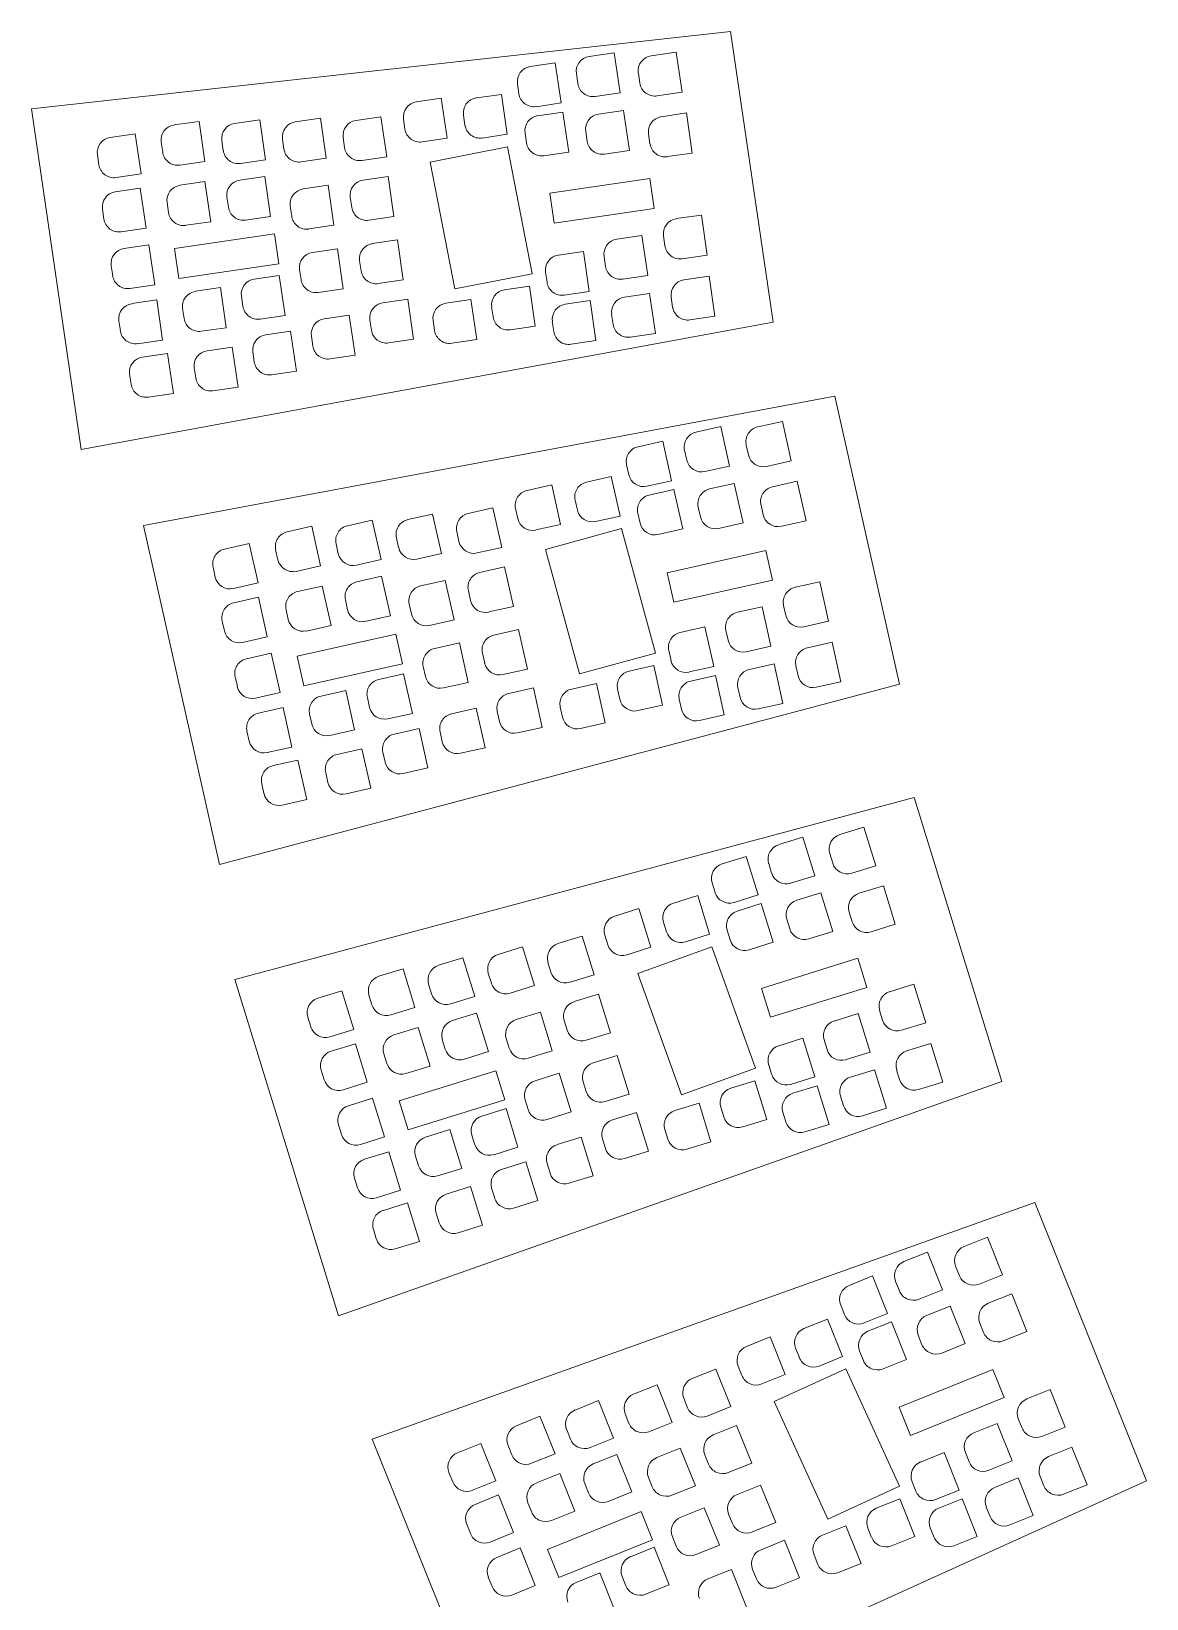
# Model space of a CAD drawing. Header units: millimetres. Extents: x -516 to 436, y -130 to 992.
# Drawn here: x -505.7 to -395.4, y 184.2 to 339.1 of the extents above; entities that cross this region are included whole.
import ezdxf

# ---------------------------------------------------------------- set-up
doc = ezdxf.new("R2010")
doc.units = ezdxf.units.MM

msp = doc.modelspace()

# ---------------------------------------------------------------- linework, layer by layer
at = {"color": 7, "linetype": 'Continuous', "lineweight": 15}
for p, q in [((-505.72, 331.47), (-436.59, 339.13)), ((-436.59, 339.13), (-432.37, 310.37)), ((-450.55, 336.65), (-448.08, 337.01)), ((-448.08, 337.01), (-447.5, 333.06)), ((-444.43, 336.71), (-441.95, 337.07)), ((-441.95, 337.07), (-441.37, 333.11)), ((-456.38, 335.64), (-453.91, 336)), ((-453.91, 336), (-453.33, 332.05)), ((-451.67, 333.96), (-451.82, 334.95)), ((-445.55, 334.02), (-445.69, 335.01)), ((-457.5, 332.95), (-457.65, 333.94)), ((-467.65, 332.15), (-465.18, 332.52)), ((-465.18, 332.52), (-464.59, 328.56)), ((-461.71, 332.54), (-459.24, 332.9)), ((-459.24, 332.9), (-458.66, 328.95)), ((-453.33, 332.05), (-455.8, 331.68)), ((-447.5, 333.06), (-449.97, 332.69)), ((-441.37, 333.11), (-443.85, 332.75)), ((-500.78, 297.78), (-505.72, 331.47)), ((-491.61, 329.87), (-489.14, 330.23)), ((-489.14, 330.23), (-488.56, 326.27)), ((-485.62, 330.02), (-483.14, 330.38)), ((-483.14, 330.38), (-482.56, 326.43)), ((-479.62, 330.17), (-477.14, 330.54)), ((-477.14, 330.54), (-476.56, 326.58)), ((-473.62, 330.33), (-471.15, 330.69)), ((-471.15, 330.69), (-470.57, 326.73)), ((-468.77, 329.46), (-468.91, 330.45)), ((-462.84, 329.85), (-462.98, 330.84)), ((-455.63, 330.79), (-453.15, 331.15)), ((-453.15, 331.15), (-452.57, 327.2)), ((-449.63, 330.94), (-447.15, 331.31)), ((-447.15, 331.31), (-446.57, 327.35)), ((-443.42, 330.69), (-440.94, 331.06)), ((-440.94, 331.06), (-440.36, 327.1)), ((-497.92, 328.63), (-495.45, 329)), ((-495.45, 329), (-494.87, 325.04)), ((-474.74, 327.64), (-474.89, 328.63)), ((-464.59, 328.56), (-467.07, 328.2)), ((-458.66, 328.95), (-461.13, 328.58)), ((-456.75, 328.1), (-456.89, 329.09)), ((-450.75, 328.25), (-450.89, 329.24)), ((-444.54, 328), (-444.68, 328.99)), ((-492.73, 327.17), (-492.88, 328.16)), ((-486.74, 327.33), (-486.88, 328.32)), ((-480.74, 327.48), (-480.88, 328.47)), ((-466.28, 326.21), (-458.64, 327.7)), ((-458.64, 327.7), (-456.19, 315.17)), ((-452.57, 327.2), (-455.04, 326.83)), ((-446.57, 327.35), (-449.05, 326.99)), ((-440.36, 327.1), (-442.84, 326.74)), ((-499.04, 325.94), (-499.19, 326.93)), ((-488.56, 326.27), (-491.03, 325.91)), ((-482.56, 326.43), (-485.04, 326.06)), ((-476.56, 326.58), (-479.04, 326.22)), ((-470.57, 326.73), (-473.04, 326.37)), ((-463.83, 313.68), (-466.28, 326.21)), ((-494.87, 325.04), (-497.34, 324.68)), ((-491.03, 323.91), (-488.56, 324.27)), ((-488.56, 324.27), (-487.98, 320.31)), ((-485.11, 324.42), (-482.64, 324.78)), ((-482.64, 324.78), (-482.06, 320.82)), ((-478.85, 323.55), (-476.38, 323.91)), ((-476.38, 323.91), (-475.8, 319.95)), ((-472.92, 324.42), (-470.44, 324.78)), ((-470.44, 324.78), (-469.86, 320.82)), ((-454.45, 323.14), (-444.56, 324.59)), ((-444.56, 324.59), (-444.12, 321.63)), ((-497.42, 323.26), (-494.95, 323.63)), ((-494.95, 323.63), (-494.37, 319.67)), ((-486.23, 321.73), (-486.38, 322.72)), ((-474.04, 321.73), (-474.18, 322.71)), ((-454.02, 320.17), (-454.45, 323.14)), ((-498.54, 320.57), (-498.69, 321.56)), ((-492.15, 321.21), (-492.3, 322.2)), ((-482.06, 320.82), (-484.53, 320.46)), ((-479.97, 320.85), (-480.12, 321.84)), ((-469.86, 320.82), (-472.34, 320.46)), ((-444.12, 321.63), (-454.02, 320.17)), ((-441.94, 320.61), (-439.46, 320.97)), ((-439.46, 320.97), (-438.88, 317.01)), ((-494.37, 319.67), (-496.84, 319.31)), ((-487.98, 320.31), (-490.45, 319.95)), ((-475.8, 319.95), (-478.27, 319.59)), ((-496.56, 317.66), (-494.09, 318.03)), ((-494.09, 318.03), (-493.51, 314.07)), ((-491.57, 317.66), (-481.68, 319.12)), ((-481.68, 319.12), (-481.24, 316.15)), ((-472, 318.14), (-469.52, 318.51)), ((-469.52, 318.51), (-468.94, 314.55)), ((-447.81, 318.58), (-445.34, 318.95)), ((-445.34, 318.95), (-444.76, 314.99)), ((-443.06, 317.92), (-443.2, 318.91)), ((-491.13, 314.7), (-491.57, 317.66)), ((-481.24, 316.15), (-491.13, 314.7)), ((-477.93, 317.27), (-475.46, 317.64)), ((-475.46, 317.64), (-474.88, 313.68)), ((-473.12, 315.45), (-473.26, 316.44)), ((-453.6, 317.01), (-451.13, 317.37)), ((-451.13, 317.37), (-450.55, 313.41)), ((-448.93, 315.89), (-449.08, 316.88)), ((-438.88, 317.01), (-441.36, 316.65)), ((-497.68, 314.97), (-497.83, 315.96)), ((-483.68, 314.64), (-481.2, 315)), ((-481.2, 315), (-480.62, 311.04)), ((-479.05, 314.58), (-479.2, 315.57)), ((-456.19, 315.17), (-463.83, 313.68)), ((-454.72, 314.32), (-454.87, 315.31)), ((-444.76, 314.99), (-447.23, 314.63)), ((-441.18, 314.56), (-438.7, 314.92)), ((-438.7, 314.92), (-438.12, 310.96)), ((-493.51, 314.07), (-495.98, 313.71)), ((-489.5, 313.43), (-487.02, 313.79)), ((-487.02, 313.79), (-486.44, 309.83)), ((-474.88, 313.68), (-477.35, 313.32)), ((-468.94, 314.55), (-471.41, 314.19)), ((-458.93, 313.58), (-456.46, 313.95)), ((-456.46, 313.95), (-455.88, 309.99)), ((-450.55, 313.41), (-453.02, 313.05)), ((-447.06, 312.85), (-444.59, 313.21)), ((-444.59, 313.21), (-444.01, 309.26)), ((-495.8, 312.21), (-493.32, 312.57)), ((-493.32, 312.57), (-492.74, 308.61)), ((-490.62, 310.74), (-490.76, 311.73)), ((-484.8, 311.95), (-484.94, 312.94)), ((-470.97, 312.28), (-468.5, 312.64)), ((-468.5, 312.64), (-467.92, 308.69)), ((-464.73, 312.25), (-462.25, 312.61)), ((-462.25, 312.61), (-461.67, 308.65)), ((-460.05, 310.89), (-460.2, 311.88)), ((-452.93, 312.15), (-450.46, 312.51)), ((-450.46, 312.51), (-449.88, 308.55)), ((-442.3, 311.87), (-442.44, 312.86)), ((-432.37, 310.37), (-500.78, 297.78)), ((-496.92, 309.52), (-497.06, 310.51)), ((-480.62, 311.04), (-483.1, 310.68)), ((-476.76, 310.7), (-474.29, 311.07)), ((-474.29, 311.07), (-473.71, 307.11)), ((-472.09, 309.59), (-472.24, 310.58)), ((-465.85, 309.55), (-465.99, 310.54)), ((-455.88, 309.99), (-458.35, 309.62)), ((-454.05, 309.45), (-454.2, 310.44)), ((-448.18, 310.16), (-448.33, 311.15)), ((-438.12, 310.96), (-440.59, 310.6)), ((-492.74, 308.61), (-495.22, 308.25)), ((-486.44, 309.83), (-488.92, 309.47)), ((-482.55, 309.13), (-480.08, 309.49)), ((-480.08, 309.49), (-479.5, 305.53)), ((-477.88, 308.01), (-478.03, 309)), ((-467.92, 308.69), (-470.39, 308.32)), ((-461.67, 308.65), (-464.15, 308.29)), ((-449.88, 308.55), (-452.35, 308.19)), ((-444.01, 309.26), (-446.48, 308.89)), ((-494.73, 306.92), (-492.26, 307.28)), ((-492.26, 307.28), (-491.68, 303.33)), ((-488.34, 307.55), (-485.87, 307.92)), ((-485.87, 307.92), (-485.28, 303.96)), ((-483.67, 306.44), (-483.82, 307.43)), ((-473.71, 307.11), (-476.18, 306.75)), ((-489.46, 304.86), (-489.61, 305.85)), ((-479.5, 305.53), (-481.97, 305.17)), ((-495.86, 304.23), (-496, 305.22)), ((-485.28, 303.96), (-487.76, 303.6)), ((-494.63, 290.27), (-426.25, 303.05)), ((-491.68, 303.33), (-494.15, 302.96)), ((-426.25, 303.05), (-419.85, 274.57)), ((-439.99, 299.51), (-437.55, 300.05)), ((-437.55, 300.05), (-436.67, 296.15)), ((-433.88, 300.02), (-431.44, 300.57)), ((-431.44, 300.57), (-430.57, 296.67)), ((-445.72, 298.06), (-443.28, 298.61)), ((-443.28, 298.61), (-442.41, 294.7)), ((-440.9, 296.74), (-441.12, 297.71)), ((-434.8, 297.26), (-435.02, 298.23)), ((-446.64, 295.29), (-446.86, 296.27)), ((-436.67, 296.15), (-439.11, 295.6)), ((-430.57, 296.67), (-433.01, 296.12)), ((-450.81, 294.56), (-448.37, 295.11)), ((-448.37, 295.11), (-447.49, 291.21)), ((-442.41, 294.7), (-444.85, 294.16)), ((-438.64, 293.89), (-436.2, 294.43)), ((-436.2, 294.43), (-435.32, 290.53)), ((-432.42, 294.1), (-429.99, 294.65)), ((-429.99, 294.65), (-429.11, 290.75)), ((-456.7, 293.73), (-454.26, 294.28)), ((-454.26, 294.28), (-453.38, 290.38)), ((-444.61, 293.28), (-442.17, 293.83)), ((-442.17, 293.83), (-441.29, 289.93)), ((-468.48, 290.86), (-466.04, 291.4)), ((-466.04, 291.4), (-465.17, 287.5)), ((-462.51, 291.46), (-460.07, 292.01)), ((-460.07, 292.01), (-459.2, 288.11)), ((-457.61, 290.97), (-457.83, 291.94)), ((-451.72, 291.8), (-451.94, 292.77)), ((-445.52, 290.51), (-445.74, 291.49)), ((-439.55, 291.12), (-439.77, 292.09)), ((-433.34, 291.33), (-433.56, 292.31)), ((-487.1, 256.76), (-494.63, 290.27)), ((-480.42, 289.64), (-477.98, 290.19)), ((-477.98, 290.19), (-477.11, 286.29)), ((-474.45, 290.25), (-472.01, 290.8)), ((-472.01, 290.8), (-471.14, 286.9)), ((-453.38, 290.38), (-455.82, 289.83)), ((-454.88, 287.91), (-447.37, 289.97)), ((-447.49, 291.21), (-449.93, 290.66)), ((-447.37, 289.97), (-443.99, 277.66)), ((-441.29, 289.93), (-443.73, 289.38)), ((-435.32, 290.53), (-437.76, 289.98)), ((-429.11, 290.75), (-431.55, 290.2)), ((-486.62, 287.94), (-484.18, 288.49)), ((-484.18, 288.49), (-483.3, 284.59)), ((-475.37, 287.48), (-475.59, 288.46)), ((-469.4, 288.09), (-469.62, 289.06)), ((-463.43, 288.69), (-463.65, 289.67)), ((-481.34, 286.88), (-481.56, 287.85)), ((-471.14, 286.9), (-473.57, 286.35)), ((-465.17, 287.5), (-467.61, 286.95)), ((-459.2, 288.11), (-461.64, 287.56)), ((-451.5, 275.6), (-454.88, 287.91)), ((-442.83, 285.6), (-433.08, 287.81)), ((-433.08, 287.81), (-432.42, 284.88)), ((-487.53, 285.17), (-487.75, 286.15)), ((-477.11, 286.29), (-479.54, 285.74)), ((-473.53, 284.7), (-471.09, 285.25)), ((-471.09, 285.25), (-470.21, 281.35)), ((-461.37, 285.62), (-458.93, 286.17)), ((-458.93, 286.17), (-458.05, 282.27)), ((-442.17, 282.68), (-442.83, 285.6)), ((-483.3, 284.59), (-485.74, 284.04)), ((-479.39, 283.74), (-476.95, 284.29)), ((-476.95, 284.29), (-476.08, 280.39)), ((-467.22, 284.3), (-464.78, 284.85)), ((-464.78, 284.85), (-463.9, 280.95)), ((-462.28, 282.85), (-462.5, 283.83)), ((-432.42, 284.88), (-442.17, 282.68)), ((-430.19, 284.16), (-427.75, 284.71)), ((-427.75, 284.71), (-426.87, 280.8)), ((-485.71, 282.62), (-483.27, 283.17)), ((-483.27, 283.17), (-482.4, 279.27)), ((-474.44, 281.94), (-474.66, 282.91)), ((-468.14, 281.54), (-468.35, 282.51)), ((-458.05, 282.27), (-460.49, 281.72)), ((-435.9, 281.7), (-433.46, 282.24)), ((-433.46, 282.24), (-432.58, 278.34)), ((-431.1, 281.39), (-431.32, 282.37)), ((-486.63, 279.85), (-486.85, 280.83)), ((-480.31, 280.98), (-480.53, 281.95)), ((-470.21, 281.35), (-472.65, 280.8)), ((-463.9, 280.95), (-466.34, 280.4)), ((-426.87, 280.8), (-429.31, 280.26)), ((-482.4, 279.27), (-484.84, 278.72)), ((-479.43, 277.34), (-469.67, 279.54)), ((-476.08, 280.39), (-478.52, 279.84)), ((-469.67, 279.54), (-469.01, 276.61)), ((-459.98, 279.44), (-457.54, 279.98)), ((-457.54, 279.98), (-456.66, 276.08)), ((-441.55, 279.69), (-439.11, 280.24)), ((-439.11, 280.24), (-438.23, 276.33)), ((-436.81, 278.93), (-437.03, 279.9)), ((-484.43, 277.1), (-482, 277.65)), ((-482, 277.65), (-481.12, 273.75)), ((-465.83, 278.12), (-463.39, 278.67)), ((-463.39, 278.67), (-462.51, 274.76)), ((-460.89, 276.67), (-461.11, 277.64)), ((-443.99, 277.66), (-451.5, 275.6)), ((-442.46, 276.92), (-442.68, 277.9)), ((-432.58, 278.34), (-435.02, 277.79)), ((-428.97, 278.18), (-426.53, 278.73)), ((-426.53, 278.73), (-425.66, 274.83)), ((-478.76, 274.41), (-479.43, 277.34)), ((-469.01, 276.61), (-478.76, 274.41)), ((-466.74, 275.35), (-466.96, 276.33)), ((-456.66, 276.08), (-459.1, 275.53)), ((-446.61, 275.87), (-444.17, 276.42)), ((-444.17, 276.42), (-443.29, 272.52)), ((-438.23, 276.33), (-440.67, 275.79)), ((-434.71, 276.04), (-432.27, 276.58)), ((-432.27, 276.58), (-431.4, 272.68)), ((-429.89, 275.41), (-430.11, 276.39)), ((-419.85, 274.57), (-487.1, 256.76)), ((-485.35, 274.34), (-485.57, 275.31)), ((-471.36, 275.06), (-468.92, 275.61)), ((-468.92, 275.61), (-468.04, 271.7)), ((-462.51, 274.76), (-464.95, 274.22)), ((-452.28, 274.1), (-449.84, 274.65)), ((-449.84, 274.65), (-448.97, 270.75)), ((-440.51, 274.89), (-438.07, 275.44)), ((-438.07, 275.44), (-437.2, 271.54)), ((-425.66, 274.83), (-428.1, 274.28)), ((-481.12, 273.75), (-483.56, 273.2)), ((-477.07, 273.41), (-474.63, 273.96)), ((-474.63, 273.96), (-473.75, 270.06)), ((-472.27, 272.29), (-472.49, 273.27)), ((-458.51, 273.66), (-456.07, 274.21)), ((-456.07, 274.21), (-455.2, 270.31)), ((-447.52, 273.1), (-447.74, 274.08)), ((-441.43, 272.12), (-441.65, 273.1)), ((-435.63, 273.27), (-435.85, 274.24)), ((-483.26, 271.72), (-480.82, 272.27)), ((-480.82, 272.27), (-479.95, 268.37)), ((-477.99, 270.65), (-478.21, 271.62)), ((-468.04, 271.7), (-470.48, 271.16)), ((-464.17, 271.66), (-461.73, 272.21)), ((-461.73, 272.21), (-460.85, 268.3)), ((-459.43, 270.9), (-459.65, 271.87)), ((-453.2, 271.33), (-453.42, 272.31)), ((-443.29, 272.52), (-445.73, 271.97)), ((-437.2, 271.54), (-439.64, 270.99)), ((-431.4, 272.68), (-433.83, 272.13)), ((-484.18, 268.95), (-484.4, 269.93)), ((-473.75, 270.06), (-476.19, 269.51)), ((-469.82, 269.65), (-467.38, 270.2)), ((-467.38, 270.2), (-466.5, 266.3)), ((-465.08, 268.89), (-465.3, 269.86)), ((-455.2, 270.31), (-457.63, 269.76)), ((-448.97, 270.75), (-451.41, 270.2)), ((-479.95, 268.37), (-482.39, 267.82)), ((-475.47, 267.64), (-473.04, 268.19)), ((-473.04, 268.19), (-472.16, 264.29)), ((-460.85, 268.3), (-463.29, 267.75)), ((-481.8, 266.53), (-479.36, 267.08)), ((-479.36, 267.08), (-478.49, 263.18)), ((-470.74, 266.88), (-470.95, 267.86)), ((-476.39, 264.87), (-476.61, 265.85)), ((-466.5, 266.3), (-468.94, 265.75)), ((-482.72, 263.76), (-482.94, 264.74)), ((-472.16, 264.29), (-474.6, 263.74)), ((-485.61, 245.37), (-418.41, 263.38)), ((-478.49, 263.18), (-480.93, 262.63)), ((-418.41, 263.38), (-409.74, 235.3)), ((-425.77, 259.71), (-423.38, 260.45)), ((-423.38, 260.45), (-422.2, 256.63)), ((-431.81, 258.72), (-429.42, 259.46)), ((-429.42, 259.46), (-428.24, 255.63)), ((-437.41, 256.82), (-435.03, 257.56)), ((-435.03, 257.56), (-433.84, 253.74)), ((-426.46, 256.88), (-426.76, 257.84)), ((-432.51, 255.89), (-432.8, 256.84)), ((-422.2, 256.63), (-424.58, 255.89)), ((-438.11, 253.99), (-438.4, 254.95)), ((-428.24, 255.63), (-430.63, 254.9)), ((-423.85, 253.92), (-421.46, 254.66)), ((-421.46, 254.66), (-420.28, 250.84)), ((-442.21, 252.94), (-439.82, 253.68)), ((-439.82, 253.68), (-438.64, 249.86)), ((-433.84, 253.74), (-436.23, 253)), ((-435.92, 252.15), (-433.54, 252.89)), ((-433.54, 252.89), (-432.36, 249.06)), ((-430.02, 253.22), (-427.63, 253.96)), ((-427.63, 253.96), (-426.45, 250.14)), ((-448.01, 251.65), (-445.63, 252.39)), ((-445.63, 252.39), (-444.45, 248.57)), ((-442.91, 250.11), (-443.2, 251.07)), ((-430.72, 250.39), (-431.01, 251.34)), ((-424.54, 251.09), (-424.84, 252.05)), ((-453.64, 248.93), (-451.25, 249.67)), ((-451.25, 249.67), (-450.07, 245.85)), ((-448.71, 248.82), (-449.01, 249.78)), ((-438.64, 249.86), (-441.03, 249.12)), ((-436.62, 249.32), (-436.92, 250.27)), ((-426.45, 250.14), (-428.84, 249.4)), ((-420.28, 250.84), (-422.67, 250.1)), ((-459.54, 247.86), (-457.15, 248.6)), ((-457.15, 248.6), (-455.97, 244.78)), ((-444.45, 248.57), (-446.83, 247.83)), ((-445.75, 245.99), (-438.43, 248.63)), ((-438.43, 248.63), (-434.09, 236.63)), ((-432.36, 249.06), (-434.74, 248.33)), ((-471.35, 245.71), (-468.96, 246.45)), ((-468.96, 246.45), (-467.78, 242.63)), ((-465.44, 246.79), (-463.05, 247.53)), ((-463.05, 247.53), (-461.87, 243.7)), ((-454.33, 246.1), (-454.63, 247.06)), ((-433.52, 244.51), (-423.97, 247.48)), ((-423.97, 247.48), (-423.08, 244.61)), ((-475.34, 212.13), (-485.61, 245.37)), ((-466.14, 243.96), (-466.43, 244.91)), ((-460.23, 245.03), (-460.53, 245.98)), ((-450.07, 245.85), (-452.45, 245.11)), ((-441.41, 233.98), (-445.75, 245.99)), ((-420.84, 244.18), (-418.45, 244.92)), ((-418.45, 244.92), (-417.27, 241.1)), ((-477.39, 243.53), (-475, 244.27)), ((-475, 244.27), (-473.82, 240.45)), ((-472.04, 242.88), (-472.34, 243.84)), ((-461.87, 243.7), (-464.26, 242.97)), ((-455.97, 244.78), (-458.36, 244.04)), ((-452.03, 243.2), (-449.64, 243.94)), ((-449.64, 243.94), (-448.46, 240.11)), ((-432.63, 241.65), (-433.52, 244.51)), ((-423.08, 244.61), (-432.63, 241.65)), ((-467.78, 242.63), (-470.16, 241.89)), ((-464.09, 241.33), (-461.7, 242.07)), ((-461.7, 242.07), (-460.52, 238.25)), ((-457.77, 241.43), (-455.38, 242.16)), ((-455.38, 242.16), (-454.2, 238.34)), ((-426.33, 241.28), (-423.94, 242.02)), ((-423.94, 242.02), (-422.76, 238.2)), ((-421.53, 241.35), (-421.83, 242.31)), ((-478.08, 240.7), (-478.38, 241.65)), ((-473.82, 240.45), (-476.21, 239.71)), ((-469.86, 239.91), (-467.47, 240.65)), ((-467.47, 240.65), (-466.29, 236.83)), ((-452.73, 240.37), (-453.02, 241.32)), ((-417.27, 241.1), (-419.66, 240.36)), ((-476.07, 238.3), (-473.68, 239.04)), ((-473.68, 239.04), (-472.5, 235.22)), ((-464.78, 238.5), (-465.08, 239.45)), ((-458.46, 238.59), (-458.76, 239.55)), ((-448.46, 240.11), (-450.85, 239.38)), ((-431.81, 238.84), (-429.42, 239.58)), ((-429.42, 239.58), (-428.24, 235.75)), ((-427.03, 238.45), (-427.32, 239.41)), ((-419.16, 238.32), (-416.77, 239.06)), ((-416.77, 239.06), (-415.59, 235.24)), ((-470.55, 237.08), (-470.85, 238.04)), ((-460.52, 238.25), (-462.9, 237.51)), ((-454.2, 238.34), (-456.59, 237.6)), ((-450.16, 237.14), (-447.77, 237.88)), ((-447.77, 237.88), (-446.59, 234.06)), ((-422.76, 238.2), (-425.15, 237.46)), ((-476.77, 235.47), (-477.06, 236.42)), ((-469.35, 233.39), (-459.8, 236.35)), ((-466.29, 236.83), (-468.68, 236.09)), ((-459.8, 236.35), (-458.91, 233.49)), ((-455.89, 235.37), (-453.51, 236.11)), ((-453.51, 236.11), (-452.33, 232.29)), ((-434.09, 236.63), (-441.41, 233.98)), ((-432.51, 236.01), (-432.8, 236.96)), ((-428.24, 235.75), (-430.63, 235.02)), ((-424.71, 235.73), (-422.32, 236.47)), ((-422.32, 236.47), (-421.14, 232.65)), ((-419.85, 235.49), (-420.15, 236.45)), ((-409.74, 235.3), (-475.34, 212.13)), ((-472.5, 235.22), (-474.89, 234.48)), ((-450.86, 234.31), (-451.15, 235.26)), ((-446.59, 234.06), (-448.98, 233.32)), ((-436.55, 234.64), (-434.17, 235.37)), ((-434.17, 235.37), (-432.98, 231.55)), ((-430.4, 234.14), (-428.02, 234.87)), ((-428.02, 234.87), (-426.83, 231.05)), ((-415.59, 235.24), (-417.98, 234.5)), ((-474.36, 232.9), (-471.97, 233.64)), ((-471.97, 233.64), (-470.79, 229.82)), ((-468.46, 230.52), (-469.35, 233.39)), ((-458.91, 233.49), (-468.46, 230.52)), ((-461.17, 231.88), (-458.78, 232.62)), ((-458.78, 232.62), (-457.6, 228.8)), ((-456.59, 232.54), (-456.88, 233.49)), ((-442.07, 232.43), (-439.69, 233.16)), ((-439.69, 233.16), (-438.51, 229.34)), ((-437.25, 231.8), (-437.54, 232.76)), ((-425.4, 232.9), (-425.7, 233.86)), ((-421.14, 232.65), (-423.53, 231.91)), ((-475.06, 230.07), (-475.35, 231.02)), ((-452.33, 232.29), (-454.71, 231.55)), ((-448.25, 231.5), (-445.86, 232.24)), ((-445.86, 232.24), (-444.68, 228.42)), ((-432.98, 231.55), (-435.37, 230.81)), ((-431.1, 231.3), (-431.39, 232.26)), ((-426.83, 231.05), (-429.22, 230.31)), ((-470.79, 229.82), (-473.18, 229.08)), ((-466.73, 229.8), (-464.34, 230.54)), ((-464.34, 230.54), (-463.16, 226.71)), ((-461.86, 229.05), (-462.16, 230.01)), ((-453.73, 229.06), (-451.34, 229.8)), ((-451.34, 229.8), (-450.16, 225.97)), ((-448.95, 228.67), (-449.24, 229.63)), ((-442.77, 229.6), (-443.07, 230.55)), ((-438.51, 229.34), (-440.89, 228.6)), ((-472.77, 227.63), (-470.38, 228.36)), ((-470.38, 228.36), (-469.2, 224.54)), ((-467.43, 226.97), (-467.72, 227.92)), ((-457.6, 228.8), (-459.99, 228.06)), ((-444.68, 228.42), (-447.07, 227.68)), ((-463.16, 226.71), (-465.55, 225.98)), ((-459.21, 226.61), (-456.82, 227.35)), ((-456.82, 227.35), (-455.64, 223.53)), ((-454.42, 226.23), (-454.72, 227.18)), ((-473.47, 224.79), (-473.76, 225.75)), ((-464.69, 224.17), (-462.3, 224.91)), ((-462.3, 224.91), (-461.12, 221.08)), ((-459.9, 223.78), (-460.2, 224.74)), ((-450.16, 225.97), (-452.55, 225.24)), ((-472.02, 199.95), (-406.49, 223.33)), ((-469.2, 224.54), (-471.59, 223.8)), ((-470.91, 222.56), (-468.52, 223.3)), ((-468.52, 223.3), (-467.34, 219.48)), ((-455.64, 223.53), (-458.03, 222.79)), ((-406.49, 223.33), (-395.42, 195.81)), ((-465.38, 221.34), (-465.68, 222.29)), ((-471.61, 219.73), (-471.9, 220.69)), ((-461.12, 221.08), (-463.51, 220.35)), ((-467.34, 219.48), (-469.73, 218.74)), ((-413.48, 218.98), (-411.16, 219.92)), ((-411.16, 219.92), (-409.67, 216.2)), ((-419.42, 217.49), (-417.1, 218.42)), ((-417.1, 218.42), (-415.61, 214.71)), ((-413.94, 216.1), (-414.31, 217.03)), ((-424.85, 215.14), (-422.53, 216.07)), ((-422.53, 216.07), (-421.04, 212.36)), ((-419.88, 214.61), (-420.25, 215.54)), ((-409.67, 216.2), (-411.99, 215.27)), ((-415.61, 214.71), (-417.93, 213.78)), ((-411.09, 213.37), (-408.77, 214.3)), ((-408.77, 214.3), (-407.28, 210.59)), ((-425.31, 212.26), (-425.68, 213.19)), ((-421.04, 212.36), (-423.36, 211.43)), ((-417.18, 212.16), (-414.86, 213.09)), ((-414.86, 213.09), (-413.37, 209.38)), ((-429.31, 210.88), (-426.99, 211.81)), ((-426.99, 211.81), (-425.5, 208.1)), ((-422.98, 210.6), (-420.66, 211.54)), ((-420.66, 211.54), (-419.17, 207.83)), ((-411.55, 210.49), (-411.92, 211.42)), ((-434.99, 209.11), (-432.67, 210.04)), ((-432.67, 210.04), (-431.17, 206.33)), ((-417.64, 209.28), (-418.02, 210.21)), ((-413.37, 209.38), (-415.69, 208.45)), ((-407.28, 210.59), (-409.6, 209.66)), ((-429.77, 208), (-430.14, 208.92)), ((-425.5, 208.1), (-427.82, 207.16)), ((-423.44, 207.72), (-423.81, 208.65)), ((-419.17, 207.83), (-421.49, 206.89)), ((-440.36, 205.93), (-438.04, 206.87)), ((-438.04, 206.87), (-436.55, 203.16)), ((-435.45, 206.23), (-435.82, 207.16)), ((-431.17, 206.33), (-433.49, 205.4)), ((-432.26, 203.65), (-425.18, 206.9)), ((-425.18, 206.9), (-419.86, 195.29)), ((-419.91, 203.09), (-410.63, 206.84)), ((-410.63, 206.84), (-409.51, 204.05)), ((-446.16, 204.38), (-443.84, 205.31)), ((-443.84, 205.31), (-442.35, 201.6)), ((-407.28, 203.92), (-404.97, 204.85)), ((-404.97, 204.85), (-403.47, 201.14)), ((-451.95, 202.82), (-449.63, 203.75)), ((-449.63, 203.75), (-448.14, 200.04)), ((-440.82, 203.05), (-441.19, 203.98)), ((-436.55, 203.16), (-438.87, 202.22)), ((-426.94, 192.04), (-432.26, 203.65)), ((-418.78, 200.31), (-419.91, 203.09)), ((-409.51, 204.05), (-418.78, 200.31)), ((-457.75, 201.26), (-455.43, 202.2)), ((-455.43, 202.2), (-453.93, 198.49)), ((-446.62, 201.5), (-446.99, 202.43)), ((-442.35, 201.6), (-444.66, 200.67)), ((-412.52, 200.57), (-410.2, 201.5)), ((-410.2, 201.5), (-408.71, 197.79)), ((-407.74, 201.04), (-408.12, 201.96)), ((-458.81, 167.12), (-472.02, 199.95)), ((-452.41, 199.94), (-452.78, 200.87)), ((-448.14, 200.04), (-450.46, 199.11)), ((-438.29, 200.35), (-435.97, 201.29)), ((-435.97, 201.29), (-434.48, 197.57)), ((-403.47, 201.14), (-405.79, 200.2)), ((-463.59, 198.59), (-461.27, 199.52)), ((-461.27, 199.52), (-459.78, 195.81)), ((-458.2, 198.38), (-458.58, 199.31)), ((-453.93, 198.49), (-456.25, 197.55)), ((-450.15, 197.49), (-447.83, 198.43)), ((-447.83, 198.43), (-446.34, 194.72)), ((-443.86, 198.11), (-441.54, 199.05)), ((-441.54, 199.05), (-440.05, 195.33)), ((-438.75, 197.47), (-439.12, 198.4)), ((-417.78, 197.68), (-415.46, 198.61)), ((-415.46, 198.61), (-413.97, 194.9)), ((-412.98, 197.69), (-413.35, 198.62)), ((-405.12, 198.21), (-402.81, 199.15)), ((-402.81, 199.15), (-401.31, 195.43)), ((-434.48, 197.57), (-436.8, 196.64)), ((-408.71, 197.79), (-411.03, 196.86)), ((-464.05, 195.71), (-464.42, 196.64)), ((-459.78, 195.81), (-462.09, 194.88)), ((-395.42, 195.81), (-458.81, 167.12)), ((-455.78, 195.61), (-453.46, 196.54)), ((-453.46, 196.54), (-451.97, 192.83)), ((-450.61, 194.62), (-450.98, 195.54)), ((-444.32, 195.23), (-444.69, 196.16)), ((-440.05, 195.33), (-442.37, 194.4)), ((-435.93, 194.47), (-433.61, 195.4)), ((-433.61, 195.4), (-432.11, 191.69)), ((-419.86, 195.29), (-426.94, 192.04)), ((-418.24, 194.8), (-418.61, 195.73)), ((-410.44, 195.17), (-408.13, 196.11)), ((-408.13, 196.11), (-406.63, 192.39)), ((-405.58, 195.33), (-405.96, 196.26)), ((-401.31, 195.43), (-403.63, 194.5)), ((-461.84, 193.48), (-459.52, 194.42)), ((-459.52, 194.42), (-458.03, 190.71)), ((-446.34, 194.72), (-448.66, 193.78)), ((-422.16, 193.1), (-419.84, 194.03)), ((-419.84, 194.03), (-418.35, 190.32)), ((-413.97, 194.9), (-416.29, 193.97)), ((-415.99, 193.11), (-413.67, 194.04)), ((-413.67, 194.04), (-412.17, 190.33)), ((-456.24, 192.73), (-456.62, 193.65)), ((-454.69, 189.03), (-445.42, 192.77)), ((-451.97, 192.83), (-454.29, 191.89)), ((-445.42, 192.77), (-444.29, 189.99)), ((-441.49, 192.23), (-439.17, 193.16)), ((-439.17, 193.16), (-437.68, 189.45)), ((-436.38, 191.59), (-436.76, 192.52)), ((-410.9, 192.29), (-411.28, 193.22)), ((-406.63, 192.39), (-408.95, 191.46)), ((-462.3, 190.6), (-462.67, 191.53)), ((-458.03, 190.71), (-460.35, 189.77)), ((-432.11, 191.69), (-434.43, 190.76)), ((-427.48, 190.44), (-425.16, 191.37)), ((-425.16, 191.37), (-423.66, 187.66)), ((-422.62, 190.22), (-422.99, 191.15)), ((-416.45, 190.23), (-416.82, 191.16)), ((-459.69, 188.24), (-457.37, 189.18)), ((-457.37, 189.18), (-455.88, 185.46)), ((-444.29, 189.99), (-453.56, 186.25)), ((-446.46, 188.32), (-444.14, 189.26)), ((-444.14, 189.26), (-442.65, 185.54)), ((-441.95, 189.35), (-442.32, 190.28)), ((-437.68, 189.45), (-440, 188.52)), ((-433.55, 189.01), (-431.24, 189.94)), ((-431.24, 189.94), (-429.74, 186.23)), ((-418.35, 190.32), (-420.66, 189.39)), ((-412.17, 190.33), (-414.49, 189.4)), ((-453.56, 186.25), (-454.69, 189.03)), ((-427.94, 187.56), (-428.31, 188.49)), ((-423.66, 187.66), (-425.98, 186.73)), ((-460.15, 185.36), (-460.53, 186.29)), ((-451.83, 185.78), (-449.51, 186.72)), ((-449.51, 186.72), (-448.02, 183)), ((-446.92, 185.44), (-447.29, 186.37)), ((-438.81, 186.12), (-436.49, 187.05)), ((-436.49, 187.05), (-435, 183.34)), ((-434.01, 186.13), (-434.39, 187.06)), ((-429.74, 186.23), (-432.06, 185.3)), ((-455.88, 185.46), (-458.2, 184.53)), ((-442.65, 185.54), (-444.97, 184.61))]:
    msp.add_line(p, q, dxfattribs=at)
for centre, start, end in [((-450.34, 335.17), 98.3489, 188.3489), ((-444.21, 335.22), 98.3489, 188.3489), ((-456.16, 334.16), 98.3489, 188.3489), ((-450.19, 334.18), 188.3489, 278.3489), ((-444.06, 334.23), 188.3489, 278.3489), ((-467.43, 330.67), 98.3489, 188.3489), ((-461.5, 331.06), 98.3489, 188.3489), ((-456.02, 333.17), 188.3489, 278.3489), ((-479.4, 328.69), 98.3489, 188.3489), ((-473.4, 328.84), 98.3489, 188.3489), ((-455.41, 329.31), 98.3489, 188.3489), ((-449.41, 329.46), 98.3489, 188.3489), ((-443.2, 329.21), 98.3489, 188.3489), ((-497.7, 327.15), 98.3489, 188.3489), ((-491.4, 328.38), 98.3489, 188.3489), ((-485.4, 328.54), 98.3489, 188.3489), ((-467.29, 329.68), 188.3489, 278.3489), ((-461.35, 330.07), 188.3489, 278.3489), ((-491.25, 327.39), 188.3489, 278.3489), ((-485.25, 327.55), 188.3489, 278.3489), ((-479.25, 327.7), 188.3489, 278.3489), ((-473.26, 327.85), 188.3489, 278.3489), ((-455.26, 328.32), 188.3489, 278.3489), ((-449.26, 328.47), 188.3489, 278.3489), ((-443.05, 328.22), 188.3489, 278.3489), ((-497.56, 326.16), 188.3489, 278.3489), ((-490.82, 322.42), 98.3489, 188.3489), ((-484.89, 322.94), 98.3489, 188.3489), ((-472.7, 322.93), 98.3489, 188.3489), ((-497.2, 321.78), 98.3489, 188.3489), ((-478.63, 322.06), 98.3489, 188.3489), ((-490.67, 321.43), 188.3489, 278.3489), ((-484.75, 321.95), 188.3489, 278.3489), ((-478.49, 321.07), 188.3489, 278.3489), ((-472.55, 321.94), 188.3489, 278.3489), ((-497.06, 320.79), 188.3489, 278.3489), ((-441.72, 319.12), 98.3489, 188.3489), ((-471.78, 316.66), 98.3489, 188.3489), ((-447.6, 317.1), 98.3489, 188.3489), ((-441.57, 318.13), 188.3489, 278.3489), ((-496.34, 316.18), 98.3489, 188.3489), ((-477.71, 315.79), 98.3489, 188.3489), ((-453.39, 315.52), 98.3489, 188.3489), ((-496.2, 315.19), 188.3489, 278.3489), ((-483.46, 313.15), 98.3489, 188.3489), ((-477.57, 314.8), 188.3489, 278.3489), ((-471.63, 315.67), 188.3489, 278.3489), ((-447.45, 316.11), 188.3489, 278.3489), ((-489.28, 311.94), 98.3489, 188.3489), ((-458.71, 312.1), 98.3489, 188.3489), ((-453.24, 314.53), 188.3489, 278.3489), ((-440.96, 313.07), 98.3489, 188.3489), ((-495.58, 310.72), 98.3489, 188.3489), ((-483.31, 312.16), 188.3489, 278.3489), ((-470.75, 310.8), 98.3489, 188.3489), ((-464.51, 310.76), 98.3489, 188.3489), ((-452.71, 310.66), 98.3489, 188.3489), ((-446.84, 311.37), 98.3489, 188.3489), ((-440.81, 312.08), 188.3489, 278.3489), ((-489.13, 310.96), 188.3489, 278.3489), ((-476.54, 309.22), 98.3489, 188.3489), ((-458.57, 311.11), 188.3489, 278.3489), ((-446.7, 310.38), 188.3489, 278.3489), ((-495.44, 309.74), 188.3489, 278.3489), ((-482.33, 307.64), 98.3489, 188.3489), ((-470.61, 309.81), 188.3489, 278.3489), ((-464.36, 309.77), 188.3489, 278.3489), ((-452.57, 309.67), 188.3489, 278.3489), ((-494.52, 305.44), 98.3489, 188.3489), ((-488.12, 306.07), 98.3489, 188.3489), ((-476.4, 308.23), 188.3489, 278.3489), ((-482.19, 306.66), 188.3489, 278.3489), ((-494.37, 304.45), 188.3489, 278.3489), ((-487.98, 305.08), 188.3489, 278.3489), ((-439.66, 298.04), 102.6719, 192.6719), ((-433.55, 298.56), 102.6719, 192.6719), ((-445.39, 296.6), 102.6719, 192.6719), ((-439.44, 297.07), 192.6719, 282.6719), ((-433.34, 297.58), 192.6719, 282.6719), ((-450.48, 293.1), 102.6719, 192.6719), ((-445.17, 295.62), 192.6719, 282.6719), ((-456.37, 292.27), 102.6719, 192.6719), ((-444.28, 291.82), 102.6719, 192.6719), ((-438.31, 292.42), 102.6719, 192.6719), ((-432.1, 292.64), 102.6719, 192.6719), ((-462.18, 290), 102.6719, 192.6719), ((-450.26, 292.13), 192.6719, 282.6719), ((-431.88, 291.66), 192.6719, 282.6719), ((-474.12, 288.79), 102.6719, 192.6719), ((-468.15, 289.39), 102.6719, 192.6719), ((-456.15, 291.29), 192.6719, 282.6719), ((-444.06, 290.84), 192.6719, 282.6719), ((-438.09, 291.45), 192.6719, 282.6719), ((-480.09, 288.18), 102.6719, 192.6719), ((-461.97, 289.02), 192.6719, 282.6719), ((-486.29, 286.48), 102.6719, 192.6719), ((-479.87, 287.21), 192.6719, 282.6719), ((-473.9, 287.81), 192.6719, 282.6719), ((-467.93, 288.42), 192.6719, 282.6719), ((-486.07, 285.5), 192.6719, 282.6719), ((-461.04, 284.16), 102.6719, 192.6719), ((-479.06, 282.28), 102.6719, 192.6719), ((-473.2, 283.24), 102.6719, 192.6719), ((-466.89, 282.84), 102.6719, 192.6719), ((-429.86, 282.69), 102.6719, 192.6719), ((-485.38, 281.16), 102.6719, 192.6719), ((-460.82, 283.18), 192.6719, 282.6719), ((-478.85, 281.31), 192.6719, 282.6719), ((-472.98, 282.26), 192.6719, 282.6719), ((-466.67, 281.86), 192.6719, 282.6719), ((-435.57, 280.23), 102.6719, 192.6719), ((-429.64, 281.72), 192.6719, 282.6719), ((-485.17, 280.18), 192.6719, 282.6719), ((-459.65, 277.97), 102.6719, 192.6719), ((-441.22, 278.22), 102.6719, 192.6719), ((-465.5, 276.66), 102.6719, 192.6719), ((-435.35, 279.26), 192.6719, 282.6719), ((-428.64, 276.72), 102.6719, 192.6719), ((-484.11, 275.64), 102.6719, 192.6719), ((-459.43, 277), 192.6719, 282.6719), ((-446.28, 274.41), 102.6719, 192.6719), ((-441, 277.25), 192.6719, 282.6719), ((-434.38, 274.57), 102.6719, 192.6719), ((-483.89, 274.67), 192.6719, 282.6719), ((-471.03, 273.59), 102.6719, 192.6719), ((-465.28, 275.68), 192.6719, 282.6719), ((-440.18, 273.43), 102.6719, 192.6719), ((-428.42, 275.74), 192.6719, 282.6719), ((-476.74, 271.95), 102.6719, 192.6719), ((-458.18, 272.2), 102.6719, 192.6719), ((-451.95, 272.64), 102.6719, 192.6719), ((-446.06, 273.43), 192.6719, 282.6719), ((-434.16, 273.6), 192.6719, 282.6719), ((-482.93, 270.26), 102.6719, 192.6719), ((-470.81, 272.62), 192.6719, 282.6719), ((-463.84, 270.19), 102.6719, 192.6719), ((-451.73, 271.66), 192.6719, 282.6719), ((-439.97, 272.45), 192.6719, 282.6719), ((-476.52, 270.97), 192.6719, 282.6719), ((-469.49, 268.19), 102.6719, 192.6719), ((-457.96, 271.23), 192.6719, 282.6719), ((-482.71, 269.28), 192.6719, 282.6719), ((-463.62, 269.22), 192.6719, 282.6719), ((-475.15, 266.18), 102.6719, 192.6719), ((-469.27, 267.21), 192.6719, 282.6719), ((-481.47, 265.07), 102.6719, 192.6719), ((-481.25, 264.09), 192.6719, 282.6719), ((-474.93, 265.2), 192.6719, 282.6719), ((-425.32, 258.28), 107.1697, 197.1697), ((-431.37, 257.28), 107.1697, 197.1697), ((-436.97, 255.39), 107.1697, 197.1697), ((-431.07, 256.33), 197.1697, 287.1697), ((-425.03, 257.32), 197.1697, 287.1697), ((-441.77, 251.51), 107.1697, 197.1697), ((-436.68, 254.44), 197.1697, 287.1697), ((-429.58, 251.79), 107.1697, 197.1697), ((-423.4, 252.49), 107.1697, 197.1697), ((-447.57, 250.22), 107.1697, 197.1697), ((-435.48, 250.71), 107.1697, 197.1697), ((-423.11, 251.53), 197.1697, 287.1697), ((-441.47, 250.55), 197.1697, 287.1697), ((-429.28, 250.83), 197.1697, 287.1697), ((-453.19, 247.5), 107.1697, 197.1697), ((-447.28, 249.26), 197.1697, 287.1697), ((-435.19, 249.76), 197.1697, 287.1697), ((-465, 245.35), 107.1697, 197.1697), ((-459.1, 246.43), 107.1697, 197.1697), ((-470.9, 244.28), 107.1697, 197.1697), ((-458.8, 245.47), 197.1697, 287.1697), ((-452.9, 246.54), 197.1697, 287.1697), ((-476.95, 242.1), 107.1697, 197.1697), ((-464.7, 244.4), 197.1697, 287.1697), ((-420.39, 242.75), 107.1697, 197.1697), ((-470.61, 243.33), 197.1697, 287.1697), ((-451.59, 241.76), 107.1697, 197.1697), ((-476.65, 241.14), 197.1697, 287.1697), ((-463.64, 239.9), 107.1697, 197.1697), ((-457.32, 239.99), 107.1697, 197.1697), ((-451.3, 240.81), 197.1697, 287.1697), ((-425.89, 239.85), 107.1697, 197.1697), ((-420.1, 241.8), 197.1697, 287.1697), ((-469.42, 238.48), 107.1697, 197.1697), ((-431.37, 237.4), 107.1697, 197.1697), ((-475.63, 236.87), 107.1697, 197.1697), ((-463.35, 238.94), 197.1697, 287.1697), ((-457.03, 239.04), 197.1697, 287.1697), ((-449.72, 235.71), 107.1697, 197.1697), ((-425.6, 238.89), 197.1697, 287.1697), ((-418.71, 236.89), 107.1697, 197.1697), ((-469.12, 237.53), 197.1697, 287.1697), ((-431.07, 236.45), 197.1697, 287.1697), ((-424.27, 234.3), 107.1697, 197.1697), ((-475.33, 235.91), 197.1697, 287.1697), ((-455.45, 233.94), 107.1697, 197.1697), ((-449.42, 234.75), 197.1697, 287.1697), ((-436.11, 233.2), 107.1697, 197.1697), ((-429.96, 232.7), 107.1697, 197.1697), ((-418.42, 235.93), 197.1697, 287.1697), ((-473.92, 231.47), 107.1697, 197.1697), ((-455.16, 232.98), 197.1697, 287.1697), ((-423.97, 233.34), 197.1697, 287.1697), ((-460.72, 230.45), 107.1697, 197.1697), ((-447.81, 230.07), 107.1697, 197.1697), ((-441.63, 230.99), 107.1697, 197.1697), ((-435.82, 232.25), 197.1697, 287.1697), ((-429.67, 231.75), 197.1697, 287.1697), ((-473.62, 230.51), 197.1697, 287.1697), ((-466.29, 228.36), 107.1697, 197.1697), ((-441.34, 230.04), 197.1697, 287.1697), ((-460.43, 229.5), 197.1697, 287.1697), ((-453.29, 227.62), 107.1697, 197.1697), ((-447.51, 229.11), 197.1697, 287.1697), ((-472.33, 226.19), 107.1697, 197.1697), ((-465.99, 227.41), 197.1697, 287.1697), ((-458.77, 225.18), 107.1697, 197.1697), ((-472.03, 225.24), 197.1697, 287.1697), ((-452.99, 226.67), 197.1697, 287.1697), ((-464.25, 222.73), 107.1697, 197.1697), ((-458.47, 224.22), 197.1697, 287.1697), ((-470.47, 221.13), 107.1697, 197.1697), ((-463.95, 221.78), 197.1697, 287.1697), ((-470.17, 220.18), 197.1697, 287.1697), ((-412.92, 217.59), 111.9132, 201.9132), ((-418.86, 216.1), 111.9132, 201.9132), ((-412.55, 216.66), 201.9132, 291.9132), ((-424.29, 213.75), 111.9132, 201.9132), ((-418.49, 215.17), 201.9132, 291.9132), ((-410.53, 211.98), 111.9132, 201.9132), ((-428.75, 209.48), 111.9132, 201.9132), ((-423.92, 212.82), 201.9132, 291.9132), ((-416.62, 210.77), 111.9132, 201.9132), ((-422.42, 209.21), 111.9132, 201.9132), ((-416.25, 209.84), 201.9132, 291.9132), ((-410.16, 211.05), 201.9132, 291.9132), ((-434.43, 207.72), 111.9132, 201.9132), ((-428.38, 208.56), 201.9132, 291.9132), ((-422.05, 208.28), 201.9132, 291.9132), ((-434.05, 206.79), 201.9132, 291.9132), ((-439.8, 204.54), 111.9132, 201.9132), ((-445.6, 202.99), 111.9132, 201.9132), ((-439.43, 203.61), 201.9132, 291.9132), ((-406.72, 202.52), 111.9132, 201.9132), ((-451.39, 201.43), 111.9132, 201.9132), ((-445.22, 202.06), 201.9132, 291.9132), ((-457.19, 199.87), 111.9132, 201.9132), ((-451.02, 200.5), 201.9132, 291.9132), ((-437.73, 198.96), 111.9132, 201.9132), ((-411.96, 199.18), 111.9132, 201.9132), ((-406.35, 201.6), 201.9132, 291.9132), ((-463.03, 197.19), 111.9132, 201.9132), ((-456.81, 198.94), 201.9132, 291.9132), ((-449.59, 196.1), 111.9132, 201.9132), ((-443.3, 196.72), 111.9132, 201.9132), ((-437.36, 198.03), 201.9132, 291.9132), ((-417.22, 196.29), 111.9132, 201.9132), ((-411.59, 198.25), 201.9132, 291.9132), ((-404.56, 196.82), 111.9132, 201.9132), ((-462.65, 196.27), 201.9132, 291.9132), ((-455.22, 194.21), 111.9132, 201.9132), ((-404.19, 195.89), 201.9132, 291.9132), ((-449.22, 195.18), 201.9132, 291.9132), ((-442.93, 195.79), 201.9132, 291.9132), ((-435.37, 193.08), 111.9132, 201.9132), ((-416.85, 195.36), 201.9132, 291.9132), ((-409.88, 193.78), 111.9132, 201.9132), ((-461.28, 192.09), 111.9132, 201.9132), ((-454.85, 193.29), 201.9132, 291.9132), ((-440.93, 190.84), 111.9132, 201.9132), ((-421.6, 191.71), 111.9132, 201.9132), ((-415.43, 191.72), 111.9132, 201.9132), ((-409.51, 192.85), 201.9132, 291.9132), ((-460.91, 191.16), 201.9132, 291.9132), ((-434.99, 192.15), 201.9132, 291.9132), ((-440.56, 189.91), 201.9132, 291.9132), ((-426.92, 189.05), 111.9132, 201.9132), ((-421.22, 190.78), 201.9132, 291.9132), ((-415.05, 190.79), 201.9132, 291.9132), ((-459.13, 186.85), 111.9132, 201.9132), ((-445.9, 186.93), 111.9132, 201.9132), ((-433, 187.62), 111.9132, 201.9132), ((-426.54, 188.12), 201.9132, 291.9132), ((-438.25, 184.73), 111.9132, 201.9132), ((-432.62, 186.69), 201.9132, 291.9132), ((-458.76, 185.92), 201.9132, 291.9132), ((-451.27, 184.39), 111.9132, 201.9132), ((-445.53, 186), 201.9132, 291.9132)]:
    msp.add_arc(centre, 1.5, start, end, dxfattribs=at)

doc.saveas('drawing.dxf')
